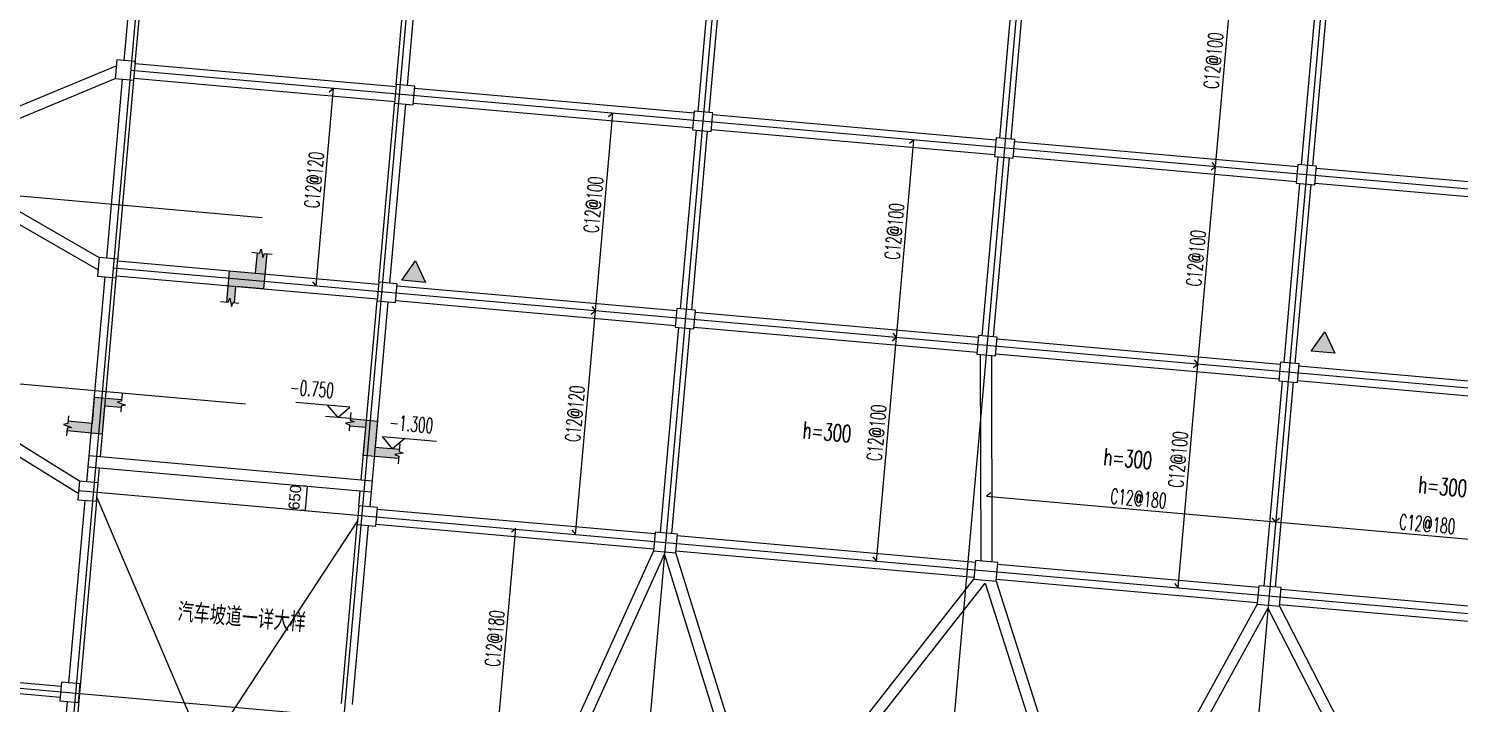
# Model space of a CAD drawing. Header units: millimetres. Extents: x 129427 to 386235, y 419441 to 703525.
# Drawn here: x 287096 to 325345, y 512527 to 530560 of the extents above; entities that cross this region are included whole.
import ezdxf
from ezdxf.enums import TextEntityAlignment as Align

# ---------------------------------------------------------------- set-up
doc = ezdxf.new("R2010")
doc.units = ezdxf.units.MM
doc.header["$LTSCALE"] = 100
for name, color, linetype in [('B-DIM', 1, 'Continuous'), ('B-dote', 253, 'Continuous'), ('B-TEXT', 7, 'Continuous'), ('B-开洞', 7, 'Continuous'), ('B-板厚', 2, 'Continuous'), ('B-正筋文字', 7, 'Continuous'), ('B-正筋钢筋', 6, 'Continuous'), ('B-沉降观测点', 5, 'Continuous'), ('COLU', 7, 'Continuous'), ('h填实-板', 254, 'Continuous'), ('h斜线-柱', 7, 'Continuous'), ('梁', 4, 'Continuous'), ('梁虚线', 4, 'Continuous')]:
    doc.layers.add(name, color=color, linetype=linetype)
doc.styles.get("Standard").update_dxf_attribs({"font": 'standard'})
doc.styles.add('汉字', font='汉字')
doc.dimstyles.get("Standard").update_dxf_attribs({"dimtxt": 300, "dimasz": 100, "dimexe": 100, "dimexo": 250, "dimgap": 100, "dimtad": 0, "dimtoh": 1, "dimdec": 0, "dimdsep": 46, "dimcen": 0.09, "dimclrt": 7, "dimadec": 0, "dimazin": 0, "dimtfac": 1, "dimtdec": 4, "dimtofl": 0, "dimtmove": 0, "dimatfit": 3, "dimfxl": 4, "dimfxlon": 1, "dimtolj": 1, "dimtzin": 0, "dimarcsym": 0})

# ---------------------------------------------------------------- blocks, each defined once
blk = doc.blocks.new('*D614')
at = {"layer": 'B-DIM', "color": 0, "linetype": 'ByBlock', "lineweight": -2}
for p, q in [((294515, 518333), (294443, 518340)), ((294542, 518331), (294485, 517683)), ((294458, 517686), (294385, 517692))]:
    blk.add_line(p, q, dxfattribs=at)
for points in [[(294542, 518331), (294550, 518230), (294517, 518233)], [(294485, 517683), (294477, 517784), (294510, 517781)]]:
    blk.add_solid(points, dxfattribs=at)
at = {"layer": 'B-DIM', "color": 7, "linetype": 'Continuous', "lineweight": -2, "insert": (294215, 518034), "char_height": 300, "width": 556.67, "attachment_point": 5, "rotation": 84.9316, "style": '汉字'}
blk.add_mtext('650', dxfattribs=at)
blk = doc.blocks.new('A$C7FDE0673')
at = {"layer": 'B-沉降观测点'}
blk.add_hatch(color=256, dxfattribs=at).paths.add_polyline_path([(318, 551), (0, 0), (636, 0)], flags=0)
blk.add_lwpolyline([(0, 0), (318, 551), (636, 0)], close=True, dxfattribs=at)

msp = doc.modelspace()

# ---------------------------------------------------------------- hatches: boundary and pattern name
at = {"layer": 'h填实-板'}
for points in [[(293377.7, 523604.3), (293461.3, 524546.6), (293400, 524552), (293355.4, 524445.5), (293315.1, 524670), (293270.5, 524563.5), (293212.3, 524568.6), (293164.1, 524024.8), (292466.8, 524086.7), (292392.8, 523252.9), (292433.4, 523249.3), (292477.9, 523355.7), (292518.3, 523131.3), (292562.9, 523237.8), (292592.1, 523235.2), (292630.7, 523670.6)], [(288791.2, 520008.6), (288147.7, 520065.7), (288142.6, 520007.5), (288029.9, 519982.4), (288243.8, 519903.2), (288131.1, 519878), (288125.7, 519816.7), (289067.9, 519733.1), (289134.2, 520480.2), (289569.5, 520441.6), (289572.1, 520470.8), (289684.8, 520495.9), (289470.9, 520575.1), (289583.6, 520600.3), (289587.2, 520640.8), (288853, 520705.9)], [(296426.7, 520072.4), (295692.5, 520137.6), (295688.9, 520097), (295795.3, 520052.5), (295570.9, 520012.1), (295677.4, 519967.5), (295674.8, 519938.3), (296110.2, 519899.7), (296043.9, 519152.7), (296986.1, 519069.1), (296991.6, 519130.4), (296885.1, 519175), (297109.5, 519215.3), (297003.1, 519259.9), (297008.2, 519318.1), (296364.8, 519375.2)]]:
    msp.add_hatch(color=256, dxfattribs=at).paths.add_polyline_path(points, flags=0)
at = {"layer": 'h斜线-柱'}
h = msp.add_hatch(dxfattribs=at)
h.set_pattern_fill('ANSI31', color=256, scale=40, angle=-5.06835, style=0)
h.set_pattern_definition([])
h.paths.add_polyline_path([(289408, 529227), (289906, 529182.8), (289950.2, 529680.9), (289452.1, 529725)], flags=0)
h = msp.add_hatch(dxfattribs=at)
h.set_pattern_fill('ANSI31', color=256, scale=40, angle=-5.06835, style=0)
h.set_pattern_definition([])
h.paths.add_polyline_path([(296878.6, 528564.4), (297376.7, 528520.2), (297420.9, 529018.3), (296922.8, 529062.5)], flags=0)
h = msp.add_hatch(dxfattribs=at)
h.set_pattern_fill('ANSI31', color=256, scale=40, angle=-5.06835, style=0)
h.set_pattern_definition([])
h.paths.add_polyline_path([(304847.4, 527857.7), (305345.4, 527813.5), (305389.6, 528311.5), (304891.5, 528355.7)], flags=0)
h = msp.add_hatch(dxfattribs=at)
h.set_pattern_fill('ANSI31', color=256, scale=40, angle=-5.06835, style=0)
h.set_pattern_definition([])
h.paths.add_polyline_path([(312915.7, 527142.1), (313413.7, 527097.9), (313457.9, 527595.9), (312959.9, 527640.1)], flags=0)
h = msp.add_hatch(dxfattribs=at)
h.set_pattern_fill('ANSI31', color=256, scale=40, angle=-5.06835, style=0)
h.set_pattern_definition([])
h.paths.add_polyline_path([(320984, 526426.5), (321482.1, 526382.3), (321526.2, 526880.4), (321028.2, 526924.5)], flags=0)
h = msp.add_hatch(dxfattribs=at)
h.set_pattern_fill('ANSI31', color=256, scale=40, angle=-5.06835, style=0)
h.set_pattern_definition([])
h.paths.add_polyline_path([(288939.7, 523947.7), (289437.8, 523903.5), (289482, 524401.6), (288983.9, 524445.8)], flags=0)
h = msp.add_hatch(dxfattribs=at)
h.set_pattern_fill('ANSI31', color=256, scale=40, angle=-5.06835, style=0)
h.set_pattern_definition([])
h.paths.add_polyline_path([(296410.4, 523285.1), (296908.5, 523241), (296952.6, 523739), (296454.6, 523783.2)], flags=0)
h = msp.add_hatch(dxfattribs=at)
h.set_pattern_fill('ANSI31', color=256, scale=40, angle=-5.06835, style=0)
h.set_pattern_definition([])
h.paths.add_polyline_path([(304379.1, 522578.4), (304877.2, 522534.2), (304921.3, 523032.3), (304423.3, 523076.4)], flags=0)
h = msp.add_hatch(dxfattribs=at)
h.set_pattern_fill('ANSI31', color=256, scale=40, angle=-5.06835, style=0)
h.set_pattern_definition([])
h.paths.add_polyline_path([(312447.5, 521862.8), (312945.5, 521818.6), (312989.7, 522316.7), (312491.6, 522360.8)], flags=0)
h = msp.add_hatch(dxfattribs=at)
h.set_pattern_fill('ANSI31', color=256, scale=40, angle=-5.06835, style=0)
h.set_pattern_definition([])
h.paths.add_polyline_path([(320515.8, 521147.2), (321013.8, 521103), (321058, 521601.1), (320560, 521645.3)], flags=0)
h = msp.add_hatch(dxfattribs=at)
h.set_pattern_fill('ANSI31', color=256, scale=40, angle=-5.06835, style=0)
h.set_pattern_definition([])
h.paths.add_polyline_path([(288409.7, 517971.2), (288907.7, 517927), (288951.9, 518425.1), (288453.8, 518469.2)], flags=0)
h = msp.add_hatch(dxfattribs=at)
h.set_pattern_fill('ANSI31', color=256, scale=40, angle=-5.06835, style=0)
h.set_pattern_definition([])
h.paths.add_polyline_path([(295880.3, 517308.6), (296378.4, 517264.4), (296422.6, 517762.5), (295924.5, 517806.6)], flags=0)
h = msp.add_hatch(dxfattribs=at)
h.set_pattern_fill('ANSI31', color=256, scale=40, angle=-5.06835, style=0)
h.set_pattern_definition([])
h.paths.add_polyline_path([(303799.3, 516606.3), (304396.9, 516553.3), (304441.1, 517051.3), (303843.4, 517104.3)], flags=0)
h = msp.add_hatch(dxfattribs=at)
h.set_pattern_fill('ANSI31', color=256, scale=40, angle=-5.06835, style=0)
h.set_pattern_definition([])
h.paths.add_polyline_path([(312365.6, 515846.5), (312963.3, 515793.5), (313007.5, 516291.5), (312409.8, 516344.5)], flags=0)
h = msp.add_hatch(dxfattribs=at)
h.set_pattern_fill('ANSI31', color=256, scale=40, angle=-5.06835, style=0)
h.set_pattern_definition([])
h.paths.add_polyline_path([(319935.9, 515175.1), (320533.6, 515122.1), (320577.7, 515620.1), (319980.1, 515673.1)], flags=0)
h = msp.add_hatch(dxfattribs=at)
h.set_pattern_fill('ANSI31', color=256, scale=40, angle=-5.06835, style=0)
h.set_pattern_definition([])
h.paths.add_polyline_path([(287932.6, 512592.3), (288430.7, 512548.1), (288474.8, 513046.2), (287976.8, 513090.3)], flags=0)

# ---------------------------------------------------------------- linework, layer by layer
at = {"layer": 'B-dote'}
for p, q in [((307137.1, 550845.3), (301153.5, 483378.6)), ((298480.1, 545489.1), (293035.3, 484098.7)), ((314657.7, 543953.9), (309221.8, 482663.1)), ((322726.1, 543238.3), (317290.1, 481947.5)), ((290115.6, 532678), (285863.5, 484734.7)), ((367573.3, 522545.4), (289828.5, 529440.7)), ((272477.3, 527365.4), (293336.2, 525515.5)), ((367105.1, 517266.1), (289360.3, 524161.4)), ((265146.5, 522996), (292894.4, 520535)), ((288431.8, 518220.2), (366575, 511289.6)), ((271320, 514316.7), (366098, 505910.7))]:
    msp.add_line(p, q, dxfattribs=at)
at = {"layer": 'B-TEXT'}
msp.add_line((295692.5, 520137.6), (295029.4, 520196.4), dxfattribs=at)
for points in [[(292392.8, 523252.9), (292466.8, 524086.7), (293164.1, 524024.8), (293212.3, 524568.6)], [(293461.3, 524546.6), (293377.7, 523604.3), (292630.7, 523670.6), (292592.1, 523235.2)], [(293067.3, 524581.5), (293270.5, 524563.5), (293315.1, 524670), (293355.4, 524445.5), (293400, 524552), (293603.1, 524534)], [(292230.2, 523267.3), (292433.4, 523249.3), (292477.9, 523355.7), (292518.3, 523131.3), (292562.9, 523237.8), (292716.2, 523224.2)], [(289587.2, 520640.8), (288853, 520705.9), (288791.2, 520008.6), (288147.7, 520065.7)], [(289601.6, 520803.4), (289583.6, 520600.3), (289470.9, 520575.1), (289684.8, 520495.9), (289572.1, 520470.8), (289558.5, 520317.4)], [(295088.6, 520492.3), (295360.9, 520167), (295360.9, 520167), (295360.9, 520167), (295686.2, 520439.3), (294235.8, 520567.9)], [(288160.6, 520210.6), (288142.6, 520007.5), (288029.9, 519982.4), (288243.8, 519903.2), (288131.1, 519878), (288113.1, 519674.9)], [(288125.7, 519816.7), (289067.9, 519733.1), (289134.2, 520480.2), (289569.5, 520441.6)], [(295706.9, 520300.2), (295688.9, 520097), (295795.3, 520052.5), (295570.9, 520012.1), (295677.4, 519967.5), (295663.8, 519814.2)], [(296986.1, 519069.1), (296043.9, 519152.7), (296110.2, 519899.7), (295674.8, 519938.3)], [(295692.5, 520137.6), (296426.7, 520072.4), (296364.8, 519375.2), (297008.2, 519318.1)], [(297151.4, 519606.6), (296826.1, 519334.3), (296826.1, 519334.3), (296826.1, 519334.3), (296553.8, 519659.6), (298004.2, 519530.9)], [(297021.1, 519463.1), (297003.1, 519259.9), (297109.5, 519215.3), (296885.1, 519175), (296991.6, 519130.4), (296973.6, 518927.3)]]:
    msp.add_lwpolyline(points, dxfattribs=at)
at = {"layer": 'B-开洞'}
for p, q in [((288916.7, 518026.6), (294736.1, 504409.3)), ((295889.2, 517408.2), (287763.7, 505027.6))]:
    msp.add_line(p, q, dxfattribs=at)
at = {"layer": 'B-正筋钢筋'}
for points in [[(318726.4, 526984.2), (318822.7, 526869.2), (319276.1, 531981.6), (319161.1, 531885.4)], [(294684.1, 523795.7), (294780.4, 523680.7), (295248.6, 528960), (295133.6, 528863.7)], [(302151.5, 523133.4), (302247.8, 523018.4), (302716.1, 528297.7), (302601, 528201.4)], [(310196.9, 522419.9), (310293.2, 522304.8), (310761.4, 527584.1), (310646.4, 527487.9)], [(318258.2, 521704.9), (318354.4, 521589.9), (318822.7, 526869.2), (318707.7, 526772.9)], [(301621.5, 517156.9), (301717.8, 517041.9), (302247.8, 523018.4), (302132.8, 522922.1)], [(309666.8, 516443.3), (309763.1, 516328.3), (310293.2, 522304.8), (310178.2, 522208.6)], [(317728.1, 515728.4), (317824.4, 515613.4), (318354.4, 521589.9), (318239.4, 521493.6)], [(312816, 518156.9), (312701, 518060.6), (320432.2, 517374.9), (320335.9, 517490)], [(299537, 511819.5), (299633.3, 511704.4), (300120.6, 517199), (300005.5, 517102.8)], [(320537.3, 517472.1), (320422.3, 517375.8), (328500.5, 516659.4), (328404.3, 516774.4)]]:
    msp.add_lwpolyline(points, dxfattribs=at)
at = {"layer": 'COLU'}
for points in [[(289408, 529227), (289906, 529182.8), (289950.2, 529680.9), (289452.1, 529725)], [(296878.6, 528564.4), (297376.7, 528520.2), (297420.9, 529018.3), (296922.8, 529062.5)], [(304847.4, 527857.7), (305345.4, 527813.5), (305389.6, 528311.5), (304891.5, 528355.7)], [(312915.7, 527142.1), (313413.7, 527097.9), (313457.9, 527595.9), (312959.9, 527640.1)], [(320984, 526426.5), (321482.1, 526382.3), (321526.2, 526880.4), (321028.2, 526924.5)], [(288939.7, 523947.7), (289437.8, 523903.5), (289482, 524401.6), (288983.9, 524445.8)], [(296410.4, 523285.1), (296908.5, 523241), (296952.6, 523739), (296454.6, 523783.2)], [(304379.1, 522578.4), (304877.2, 522534.2), (304921.3, 523032.3), (304423.3, 523076.4)], [(312447.5, 521862.8), (312945.5, 521818.6), (312989.7, 522316.7), (312491.6, 522360.8)], [(320515.8, 521147.2), (321013.8, 521103), (321058, 521601.1), (320560, 521645.3)], [(288409.7, 517971.2), (288907.7, 517927), (288951.9, 518425.1), (288453.8, 518469.2)], [(295880.3, 517308.6), (296378.4, 517264.4), (296422.6, 517762.5), (295924.5, 517806.6)], [(303799.3, 516606.3), (304396.9, 516553.3), (304441.1, 517051.3), (303843.4, 517104.3)], [(312365.6, 515846.5), (312963.3, 515793.5), (313007.5, 516291.5), (312409.8, 516344.5)], [(319935.9, 515175.1), (320533.6, 515122.1), (320577.7, 515620.1), (319980.1, 515673.1)], [(287932.6, 512592.3), (288430.7, 512548.1), (288474.8, 513046.2), (287976.8, 513090.3)]]:
    msp.add_lwpolyline(points, close=True, dxfattribs=at)
at = {"layer": '梁'}
for p, q in [((289477.3, 524351.8), (296449.9, 523733.4)), ((288653.1, 518451.5), (289138.9, 523930)), ((296223.3, 517780.1), (296709.2, 523258.7)), ((288714.9, 519148.8), (296285.2, 518477.4)), ((288688.4, 518850), (296258.7, 518178.6)), ((288907.7, 517927.3), (287768.1, 505077.4)), ((295456.3, 512527.4), (295880.3, 517308.6))]:
    msp.add_line(p, q, dxfattribs=at)
at = {"layer": '梁虚线'}
for p, q in [((296922.8, 529062.2), (297333.6, 533694.3)), ((297221.6, 529036), (297632.4, 533667.8)), ((304991.1, 528346.7), (305401.9, 532978.5)), ((305290, 528320.5), (305700.8, 532952.4)), ((289651.3, 529707.3), (289872.2, 532197.5)), ((289945.8, 529631.1), (290171.1, 532171.4)), ((313059.4, 527631.1), (313470.2, 532262.9)), ((313358.3, 527605), (313769.1, 532236.8)), ((321127.8, 526915.5), (321538.6, 531547.3)), ((321426.6, 526889.4), (321837.4, 531521.2)), ((284226.6, 527403.7), (289437.8, 529562.9)), ((289945.5, 529631.1), (296918.2, 529012.7)), ((284323.5, 527119.1), (289408.4, 529226)), ((289183.1, 524428), (289607.2, 529209.3)), ((289477.5, 524351.8), (289906, 529183.1)), ((289910.7, 529232.6), (296883.3, 528614.2)), ((296454.6, 523782.9), (296883.1, 528614.2)), ((297416.2, 528968.5), (304886.9, 528305.9)), ((296753.4, 523756.7), (297177.5, 528538)), ((297381.3, 528570), (304852, 527907.4)), ((305384.9, 528261.8), (312955.2, 527590.3)), ((304522.9, 523067.4), (304947, 527848.7)), ((305350.1, 527863.3), (312920.3, 527191.9)), ((304821.7, 523041.3), (305245.8, 527822.5)), ((313453.2, 527546.2), (321023.5, 526874.7)), ((284323.5, 527119.1), (288984.7, 524446)), ((312591.2, 522351.8), (313015.3, 527133.1)), ((312890.1, 522325.7), (313314.1, 527106.9)), ((313418.4, 527147.7), (320988.7, 526476.3)), ((284178.1, 526856.7), (288954.8, 524117.4)), ((321521.6, 526830.6), (329091.9, 526159.2)), ((320659.5, 521636.2), (321083.6, 526417.5)), ((320958.4, 521610.1), (321382.5, 526391.3)), ((321486.7, 526432.1), (329057, 525760.7)), ((289013.7, 519122.3), (289437.8, 523903.8)), ((289442.4, 523953.3), (296415.1, 523334.9)), ((296948, 523689.2), (304418.6, 523026.7)), ((295986.4, 518503.9), (296410.4, 523285.1)), ((296913.1, 523290.7), (304383.8, 522628.2)), ((304916.7, 522982.5), (312487, 522311.1)), ((303992.8, 517090.9), (304478.7, 522569.4)), ((304291.7, 517064.7), (304777.6, 522543.2)), ((304881.8, 522584), (312452.1, 521912.6)), ((312985, 522266.9), (320555.3, 521595.5)), ((312558.6, 516331.4), (312546.5, 521854)), ((312858.7, 516304.7), (312846.5, 521827.4)), ((312950.2, 521868.4), (320520.4, 521197)), ((288453.8, 518469.2), (283647.5, 521440.5)), ((321053.3, 521551.3), (328623.6, 520879.9)), ((288424.2, 518134.9), (283617.9, 521106.8)), ((320129.5, 515659.7), (320615.4, 521138.2)), ((320428.3, 515633.6), (320914.2, 521112.1)), ((321018.5, 521152.8), (328588.8, 520481.4)), ((288943.1, 518325.4), (288987.2, 518823.5)), ((288176, 513072.6), (288608.9, 517953.5)), ((295924.5, 517806.6), (295959.9, 518205.1)), ((303838.8, 517054.5), (296417.9, 517712.7)), ((295755.1, 512500.9), (296179.2, 517282.2)), ((296383, 517314.2), (303803.9, 516656)), ((312405.1, 516294.8), (304436.4, 517001.5)), ((303799.3, 516606.3), (301591.1, 511732.3)), ((304091.4, 516521.7), (301908.8, 511704.1)), ((305693.9, 511368.4), (304091.4, 516521.7)), ((306018.2, 511339.6), (304396.9, 516553.3)), ((304401.6, 516603), (312370.3, 515896.3)), ((319975.4, 515623.3), (313002.8, 516241.8)), ((308645.1, 511106.7), (312365.6, 515846.5)), ((309001.6, 511075), (312664.5, 515741.4)), ((312664.5, 515741.4), (314269.1, 510708.3)), ((312963.3, 515793.5), (314593.7, 510679.5)), ((312968, 515843.3), (319940.6, 515224.9)), ((328093.6, 514903.3), (320573.1, 515570.3)), ((319935.9, 515175.1), (317328.9, 510436.9)), ((320222, 515071.9), (317655.8, 510407.9)), ((320222, 515071.9), (322913.4, 509841.2)), ((320533.6, 515122.1), (323266.9, 509809.8)), ((320538.2, 515171.9), (328058.7, 514504.9)), ((282937.7, 513436.9), (287968, 512990.7)), ((282911.2, 513138), (287941.4, 512691.9)), ((287469.2, 505104), (288131.8, 512574.6))]:
    msp.add_line(p, q, dxfattribs=at)

# ---------------------------------------------------------------- block references
at = {"layer": 'B-沉降观测点', "rotation": 354.9316459472568}
for p in [(297077, 523834.5), (321382.5, 521939.7)]:
    msp.add_blockref('A$C7FDE0673', p, dxfattribs=at)

# ---------------------------------------------------------------- texts
at = {"layer": 'B-TEXT', "width": 0.65}
for s, p in [('-0.750', (295227.9, 520562.5)), ('-1.300', (297882.9, 519624.3))]:
    msp.add_text(s, height=400, rotation=354.93166, dxfattribs=at).set_placement(p, align=Align.BOTTOM_RIGHT)
at = {"layer": 'B-开洞', "width": 0.7}
msp.add_text('汽车坡道一详大样', height=450, rotation=354.93165, dxfattribs=at).set_placement((291066.5, 514772.6))
at = {"layer": 'B-板厚', "width": 0.7}
for p in [(307779.3, 519614.9), (315821, 518901.7), (324238.4, 518155.2)]:
    msp.add_text('h=300', height=450, rotation=354.93165, dxfattribs=at).set_placement(p)
at = {"layer": 'B-正筋文字', "width": 0.65}
for s, rotation, p in [('C12@100', 84.93153, (318904.3, 528938.8)), ('C12@120', 84.93153, (294862, 525750.3)), ('C12@100', 84.93153, (302329.4, 525088)), ('C12@100', 84.93153, (310374.8, 524374.5)), ('C12@100', 84.93153, (318436, 523659.5)), ('C12@120', 84.93153, (301834.1, 519503.5)), ('C12@100', 84.93153, (309897.6, 518994.2)), ('C12@100', 84.93153, (317958.8, 518279.3)), ('C12@180', 354.93165, (316000.1, 517870)), ('C12@180', 354.93165, (323721.4, 517185.2)), ('C12@180', 84.93153, (299690.1, 513495.9))]:
    msp.add_text(s, height=400, rotation=rotation, dxfattribs=at).set_placement(p)

# ---------------------------------------------------------------- dimensions: what is measured, and where the dimension line sits
at = {"layer": 'B-DIM'}
dim = msp.add_aligned_dim(p1=(294764.1, 518311.1), p2=(294706.6, 517663.7), distance=-222.6, dimstyle='Standard', dxfattribs=at)
dim.commit()
dim.dimension.update_dxf_attribs({"geometry": '*D614', "text_midpoint": (294214.8, 518033.6)})

doc.saveas('drawing.dxf')
